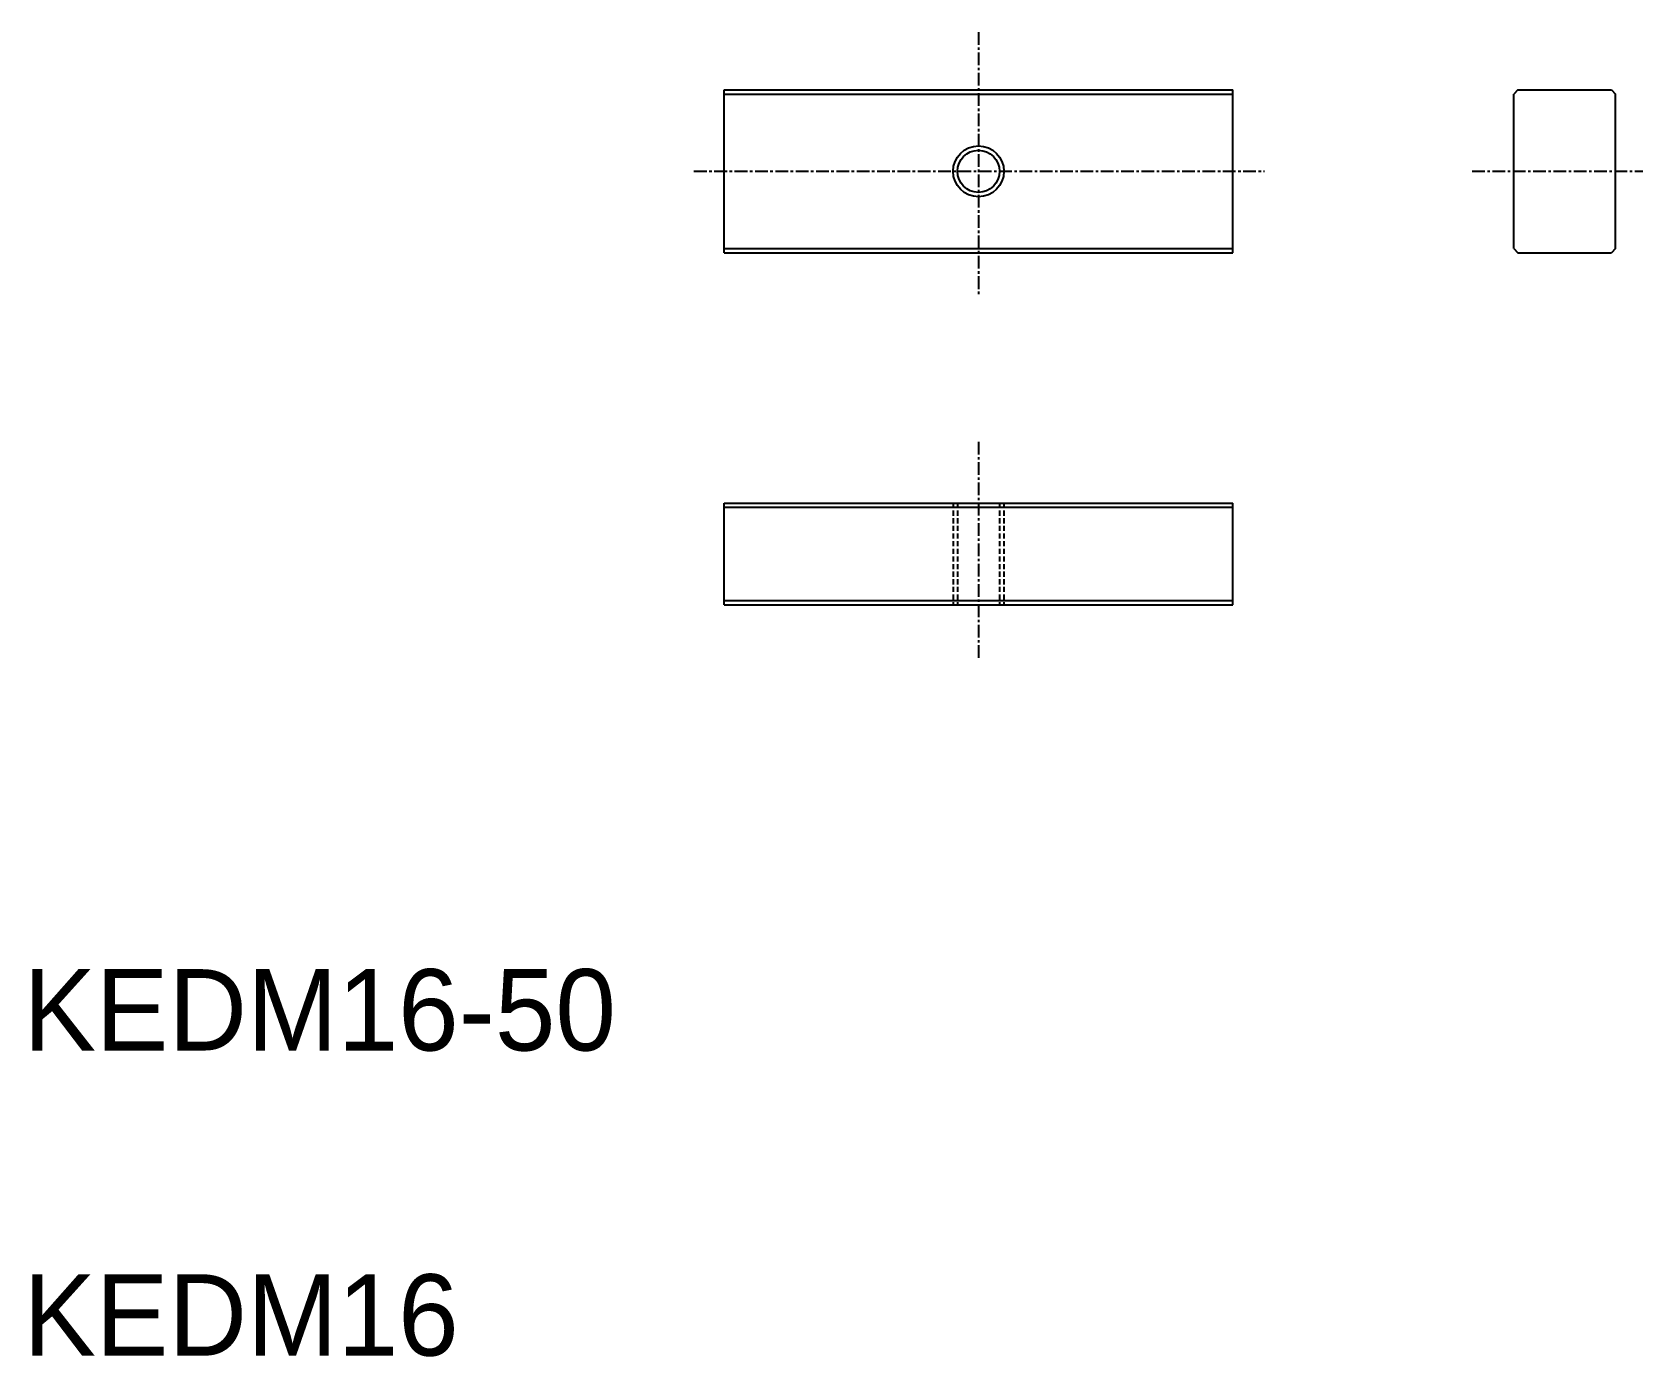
# Model space of a CAD drawing. Extents: x 21 to 179, y 20 to 150.
import ezdxf

# ---------------------------------------------------------------- set-up
doc = ezdxf.new("R2010")
doc.units = 0
doc.linetypes.add('CENTER', pattern=[2, 1.25, -0.25, 0.25, -0.25])
doc.linetypes.add('DASHED', pattern=[0.75, 0.5, -0.25])
doc.layers.get('0').update_dxf_attribs({"linetype": 'CONTINUOUS'})
doc.layers.add('CENTER', color=1, linetype='CENTER')

msp = doc.modelspace()

# ---------------------------------------------------------------- linework, layer by layer
at = {"color": 7, "linetype": 'CONTINUOUS'}
for p, q in [((88.91, 144.44), (138.91, 144.44)), ((88.91, 128.44), (88.91, 144.44)), ((138.91, 128.44), (138.91, 144.44)), ((166.94, 144.44), (166.54, 144.04)), ((166.94, 144.44), (176.14, 144.44)), ((176.14, 144.44), (176.54, 144.04)), ((166.54, 128.84), (166.54, 144.04)), ((176.54, 128.84), (176.54, 144.04)), ((88.91, 128.44), (138.91, 128.44)), ((166.54, 128.84), (166.94, 128.44)), ((166.94, 128.44), (176.14, 128.44)), ((176.54, 128.84), (176.14, 128.44)), ((88.91, 93.83), (88.91, 103.83)), ((88.91, 103.83), (138.91, 103.83)), ((138.91, 93.83), (138.91, 103.83)), ((88.91, 93.83), (138.91, 93.83)), ((101.41, 93.83), (101.41, 93.83))]:
    msp.add_line(p, q, dxfattribs=at)
at = {"color": 3, "linetype": 'CONTINUOUS'}
for p, q in [((88.91, 144.04), (138.91, 144.04)), ((88.91, 128.84), (138.91, 128.84)), ((88.91, 103.43), (138.91, 103.43)), ((88.91, 94.23), (138.91, 94.23))]:
    msp.add_line(p, q, dxfattribs=at)
at = {"color": 3, "linetype": 'DASHED'}
for p, q in [((111.41, 103.83), (111.41, 93.83)), ((111.84, 103.83), (111.84, 93.83)), ((115.97, 103.83), (115.97, 93.83)), ((116.41, 103.83), (116.41, 93.83))]:
    msp.add_line(p, q, dxfattribs=at)
at = {"color": 3, "linetype": 'CONTINUOUS'}
msp.add_circle((113.91, 136.44), 2.5, dxfattribs=at)
at = {"color": 7, "linetype": 'CONTINUOUS'}
msp.add_circle((113.91, 136.44), 2.07, dxfattribs=at)
at = {"layer": 'CENTER', "color": 1, "linetype": 'CENTER'}
for p, q in [((113.91, 150.12), (113.91, 124.17)), ((85.94, 136.44), (142.04, 136.44)), ((162.44, 136.44), (179.22, 136.44)), ((113.91, 109.85), (113.91, 88.59))]:
    msp.add_line(p, q, dxfattribs=at)

# ---------------------------------------------------------------- texts
at = {"color": 7, "linetype": 'CONTINUOUS'}
for s, p in [('KEDM16-50', (20, 50)), ('KEDM16', (20, 20))]:
    msp.add_text(s, height=8, dxfattribs=at).set_placement(p)

doc.saveas('drawing.dxf')
